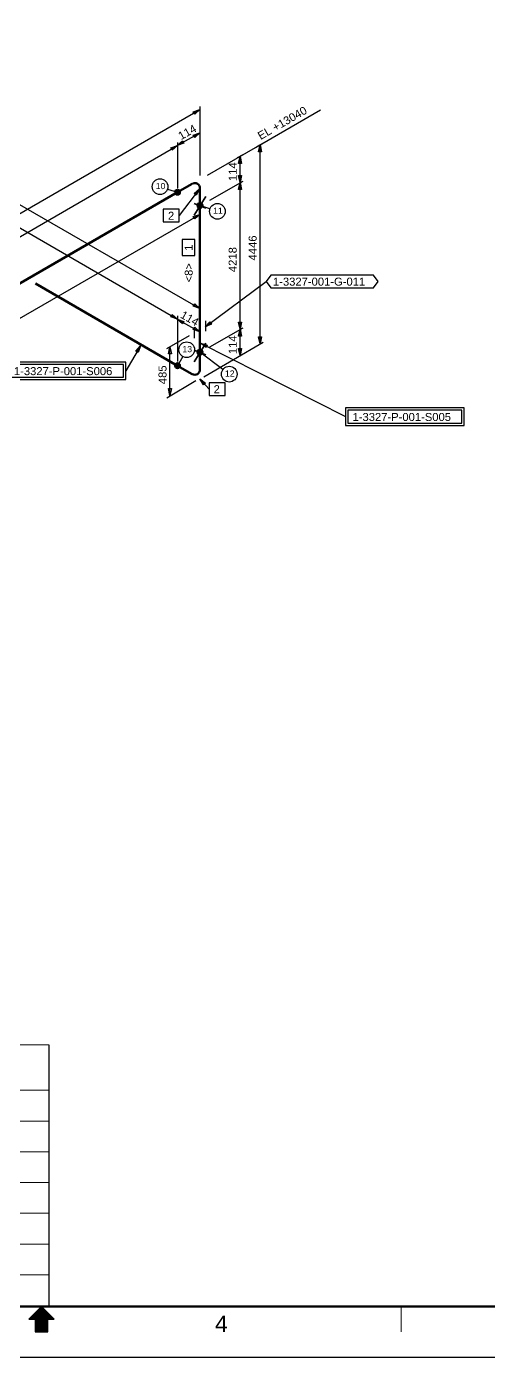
# Model space of a CAD drawing. Header units: inches. Extents: x 0 to 841, y 0 to 594.
# Drawn here: x 426.9 to 554, y 0 to 365.8 of the extents above; entities that cross this region are included whole.
import ezdxf
from ezdxf.enums import TextEntityAlignment as Align

# ---------------------------------------------------------------- set-up
doc = ezdxf.new("R2010")
doc.units = ezdxf.units.IN
doc.header["$MEASUREMENT"] = 0
for name, color, linetype in [('AD1', 7, 'Continuous'), ('AD2', 7, 'Continuous'), ('BG 0', 7, 'Continuous'), ('BG BG BG BG BG 2', 7, 'Continuous'), ('BG Border', 7, 'Continuous'), ('DIMLINES', 7, 'Continuous'), ('DIMTEXT', 7, 'Continuous'), ('ISOTEXT', 7, 'Continuous'), ('NOZZLES', 7, 'Continuous'), ('PIPE', 7, 'Continuous'), ('WELDS', 7, 'Continuous')]:
    doc.layers.add(name, color=color, linetype=linetype)
doc.styles.add('Arial', font='arial.ttf')

msp = doc.modelspace()

# ---------------------------------------------------------------- linework, layer by layer
at = {"layer": 'AD1', "color": 4, "linetype": 'Continuous', "lineweight": 30}
for p, q in [((468.36, 333.08), (469.8, 334.36)), ((470.2, 333.72), (468.36, 333.08)), ((485.64, 322.92), (485.24, 324.84)), ((486.04, 324.84), (485.64, 322.92)), ((468.36, 285.4), (470.2, 284.76)), ((469.8, 284.12), (468.36, 285.4)), ((485.64, 282.6), (485.24, 284.52)), ((486.04, 284.52), (485.64, 282.6)), ((491.16, 278.6), (490.76, 280.52)), ((491.56, 280.52), (491.16, 278.6)), ((485.64, 275.4), (485.24, 277.32)), ((486.04, 277.32), (485.64, 275.4)), ((466.36, 264.36), (465.96, 266.28)), ((466.76, 266.28), (466.36, 264.36))]:
    msp.add_line(p, q, dxfattribs=at)
at = {"layer": 'AD2', "color": 4, "linetype": 'Continuous', "lineweight": 30}
for p, q in [((472.76, 342.36), (474.6, 343)), ((474.6, 343), (473.16, 341.72)), ((472.76, 335.96), (474.6, 336.6)), ((474.6, 336.6), (473.16, 335.32)), ((466.6, 332.44), (468.44, 333.08)), ((468.44, 333.08), (467, 331.8)), ((490.76, 331.4), (491.16, 333.32)), ((491.16, 333.32), (491.56, 331.4)), ((485.24, 328.2), (485.64, 330.12)), ((485.64, 330.12), (486.04, 328.2)), ((485.24, 321), (485.64, 322.92)), ((485.64, 322.92), (486.04, 321)), ((472.76, 313.56), (474.6, 314.2)), ((474.6, 314.2), (473.16, 312.92)), ((473.16, 289.56), (474.6, 288.28)), ((468.44, 285.4), (466.6, 286.04)), ((467, 286.68), (468.44, 285.4)), ((474.6, 288.28), (472.76, 288.92)), ((474.6, 281.88), (472.76, 282.52)), ((473.16, 283.16), (474.6, 281.88)), ((485.24, 280.68), (485.64, 282.6)), ((485.64, 282.6), (486.04, 280.68)), ((465.96, 275.88), (466.36, 277.8)), ((466.36, 277.8), (466.76, 275.88))]:
    msp.add_line(p, q, dxfattribs=at)
at = {"layer": 'BG 0', "color": 2, "linetype": 'Continuous', "lineweight": 25}
msp.add_line((432.98, 85.88), (432.98, 14), dxfattribs=at)
at = {"layer": 'BG BG BG BG BG 2', "color": 2, "linetype": 'Continuous', "lineweight": 15}
for p, q in [((432.98, 85.88), (35, 85.88)), ((432.98, 73.42), (35, 73.42)), ((432.98, 64.96), (35, 64.96)), ((432.98, 56.51), (35, 56.51)), ((432.98, 48.06), (35, 48.06)), ((432.98, 39.61), (35, 39.61)), ((432.98, 31.16), (35, 31.16)), ((432.98, 22.71), (35, 22.71))]:
    msp.add_line(p, q, dxfattribs=at)
at = {"layer": 'BG Border', "color": 3, "linetype": 'Continuous', "lineweight": 120}
msp.add_line((827, 14), (35, 14), dxfattribs=at)
at = {"layer": 'BG Border', "color": 7, "linetype": 'Continuous', "lineweight": 25}
for p, q in [((431, 14), (427.5, 10.5)), ((434.5, 10.5), (431, 14)), ((427.5, 10.5), (429.25, 10.5)), ((429.25, 10.5), (429.25, 6.98)), ((432.75, 6.98), (432.75, 10.5)), ((432.75, 10.5), (434.5, 10.5)), ((429.25, 6.98), (432.75, 6.98)), ((841, 0), (0, 0))]:
    msp.add_line(p, q, dxfattribs=at)
at = {"layer": 'BG Border', "color": 7, "linetype": 'Continuous', "lineweight": 13}
for p, q in [((428, 11), (428, 10.5)), ((428.2, 11.2), (428.2, 10.5)), ((428.4, 11.4), (428.4, 10.5)), ((428.6, 11.6), (428.6, 10.5)), ((428.8, 11.8), (428.8, 10.5)), ((429, 12), (429, 10.5)), ((429.2, 12.2), (429.2, 10.5)), ((429.4, 12.4), (429.4, 6.98)), ((429.6, 12.6), (429.6, 6.98)), ((429.8, 12.8), (429.8, 6.98)), ((430, 13), (430, 6.98)), ((430.2, 13.2), (430.2, 6.98)), ((430.4, 13.4), (430.4, 6.98)), ((430.6, 13.6), (430.6, 6.98)), ((430.8, 13.8), (430.8, 6.98)), ((431, 14), (431, 6.98)), ((431.2, 13.8), (431.2, 6.98)), ((431.4, 13.6), (431.4, 6.98)), ((431.6, 13.4), (431.6, 6.98)), ((431.8, 13.2), (431.8, 6.98)), ((432, 13), (432, 6.98)), ((432.2, 12.8), (432.2, 6.98)), ((432.4, 12.6), (432.4, 6.98)), ((432.6, 12.4), (432.6, 6.98)), ((432.8, 12.2), (432.8, 10.5)), ((433, 12), (433, 10.5)), ((433.2, 11.8), (433.2, 10.5)), ((433.4, 11.6), (433.4, 10.5)), ((433.6, 11.4), (433.6, 10.5)), ((433.8, 11.2), (433.8, 10.5)), ((434, 11), (434, 10.5)), ((530, 14), (530, 6.98)), ((427.6, 10.6), (427.6, 10.5)), ((427.8, 10.8), (427.8, 10.5)), ((434.2, 10.8), (434.2, 10.5)), ((434.4, 10.6), (434.4, 10.5))]:
    msp.add_line(p, q, dxfattribs=at)
at = {"layer": 'BG Border', "color": 3, "linetype": 'Continuous', "lineweight": 120}
msp.add_lwpolyline([(827, 580), (35, 580), (35, 14), (827, 14)], close=True, dxfattribs=at)
at = {"layer": 'DIMLINES', "color": 7, "linetype": 'Continuous', "lineweight": 30}
for p, q in [((474.6, 343.88), (474.6, 324.92)), ((473.16, 341.72), (472.76, 342.36)), ((489.88, 332.6), (507.8, 342.92)), ((468.44, 333.96), (468.44, 321.4)), ((469.8, 334.36), (470.2, 333.72)), ((473.16, 335.32), (472.76, 335.96)), ((491.96, 333.72), (490.36, 332.84)), ((467, 331.8), (466.6, 332.44)), ((476.68, 325), (489.88, 332.6)), ((486.44, 330.6), (484.84, 329.72)), ((491.56, 331.4), (490.76, 331.4)), ((486.04, 328.2), (485.24, 328.2)), ((486.36, 323.24), (477.24, 318.04)), ((485.24, 324.84), (486.04, 324.84)), ((486.04, 321), (485.24, 321)), ((474.6, 313.24), (474.6, 315.16)), ((473.16, 312.92), (472.76, 313.56)), ((472.76, 288.92), (473.16, 289.56)), ((474.6, 289.24), (474.6, 287.32)), ((466.6, 286.04), (467, 286.68)), ((468.44, 286.28), (468.44, 273.72)), ((470.2, 284.76), (469.8, 284.12)), ((472.76, 282.52), (473.16, 283.16)), ((474.6, 282.84), (474.6, 280.92)), ((486.36, 282.92), (477.24, 277.72)), ((485.24, 284.52), (486.04, 284.52)), ((465.48, 277.32), (471.72, 280.92)), ((491.96, 279), (475.64, 269.48)), ((486.04, 280.68), (485.24, 280.68)), ((490.76, 280.52), (491.56, 280.52)), ((466.76, 275.88), (465.96, 275.88)), ((485.24, 277.32), (486.04, 277.32)), ((465.48, 263.8), (473.48, 268.52)), ((465.96, 266.28), (466.76, 266.28))]:
    msp.add_line(p, q, dxfattribs=at)
at = {"layer": 'DL', "color": 4, "linetype": 'Continuous', "lineweight": 30}
for p, q in [((365.64, 351.08), (474.6, 288.28)), ((305.4, 245.48), (474.6, 343)), ((371.8, 341.16), (468.44, 285.4)), ((468.36, 333.08), (474.6, 336.6)), ((311.56, 242.6), (468.44, 333.08)), ((491.16, 278.6), (491.16, 333.32)), ((485.64, 322.92), (485.64, 330.12)), ((485.64, 282.6), (485.64, 322.92)), ((377.56, 258.28), (474.6, 314.2)), ((468.36, 285.4), (474.6, 281.88)), ((485.64, 275.4), (485.64, 282.6)), ((466.36, 264.36), (466.36, 277.8))]:
    msp.add_line(p, q, dxfattribs=at)
at = {"layer": 'ELBO', "color": 3, "linetype": 'Continuous', "lineweight": 50}
for centre, start, end in [((473.21, 321.4), 0, 119.981), ((473.19, 271.5), 240.018, 0)]:
    msp.add_arc(centre, 1.39, start, end, dxfattribs=at)
at = {"layer": 'ISOTEXT', "color": 7, "linetype": 'Continuous', "lineweight": 30}
for p, q in [((473.24, 307.32), (469.72, 307.32)), ((469.72, 307.32), (469.72, 302.92)), ((473.24, 302.92), (473.24, 307.32)), ((469.72, 302.92), (473.24, 302.92)), ((494.12, 297.48), (492.84, 295.72)), ((522.36, 297.48), (494.12, 297.48)), ((523.64, 295.72), (522.36, 297.48)), ((476.04, 283.24), (492.84, 295.72)), ((492.84, 295.72), (494.12, 293.96)), ((494.12, 293.96), (522.36, 293.96)), ((522.36, 293.96), (523.64, 295.72)), ((476.04, 283.24), (477.32, 284.68)), ((477.8, 284.04), (476.04, 283.24)), ((477.32, 284.68), (477.8, 284.04)), ((458.2, 278.04), (454.2, 271.16)), ((456.92, 276.6), (458.2, 278.04)), ((458.2, 278.04), (457.56, 276.2)), ((474.76, 278.76), (514.68, 258.6)), ((474.76, 278.76), (476.6, 278.2)), ((476.28, 277.56), (474.76, 278.76)), ((476.6, 278.2), (476.28, 277.56)), ((457.56, 276.2), (456.92, 276.6)), ((454.2, 273.56), (421.56, 273.56)), ((453.56, 272.92), (422.2, 272.92)), ((453.56, 269.4), (453.56, 272.92)), ((454.2, 268.76), (454.2, 273.56)), ((421.56, 268.76), (454.2, 268.76)), ((422.2, 269.4), (453.56, 269.4)), ((547.32, 261), (514.68, 261)), ((514.68, 261), (514.68, 256.2)), ((546.68, 260.36), (515.32, 260.36)), ((515.32, 260.36), (515.32, 256.84)), ((546.68, 256.84), (546.68, 260.36)), ((547.32, 256.2), (547.32, 261)), ((514.68, 256.2), (547.32, 256.2)), ((515.32, 256.84), (546.68, 256.84))]:
    msp.add_line(p, q, dxfattribs=at)
at = {"layer": 'ITEMPOS', "color": 4, "linetype": 'Continuous', "lineweight": 30}
for p, q in [((474.44, 321.24), (468.84, 313.88)), ((473, 319.96), (474.44, 321.24)), ((473.56, 319.48), (473, 319.96)), ((474.44, 321.24), (473.56, 319.48)), ((474.6, 269), (477.11, 266.15)), ((474.6, 269), (476.12, 267.8)), ((475.56, 267.32), (474.6, 269)), ((476.12, 267.8), (475.56, 267.32))]:
    msp.add_line(p, q, dxfattribs=at)
at = {"layer": 'ITEMPOS', "color": 2, "linetype": 'Continuous', "lineweight": 30}
for p, q in [((468.92, 315.64), (464.52, 315.64)), ((464.52, 315.64), (464.52, 312.12)), ((468.92, 312.12), (468.92, 315.64)), ((464.52, 312.12), (468.92, 312.12)), ((481.52, 267.91), (477.12, 267.91)), ((477.12, 267.91), (477.12, 264.39)), ((481.52, 264.39), (481.52, 267.91)), ((477.12, 264.39), (481.52, 264.39))]:
    msp.add_line(p, q, dxfattribs=at)
at = {"layer": 'NOZZLES', "color": 7, "linetype": 'Continuous', "lineweight": 25}
for p, q in [((473, 283), (473, 280.2)), ((476.2, 282.1), (476.2, 284.9))]:
    msp.add_line(p, q, dxfattribs=at)
at = {"layer": 'NOZZLES', "color": 7, "linetype": 'Continuous', "lineweight": 35}
for centre in [(468.44, 320.28), (474.6, 316.6), (474.6, 276.28), (468.44, 272.6)]:
    msp.add_circle(centre, 0.76, dxfattribs=at)
at = {"layer": 'PIPE', "color": 3, "linetype": 'Continuous', "lineweight": 50}
for p, q in [((472.5, 322.6), (468.4, 320.3)), ((468.4, 320.3), (377.6, 267.9)), ((474.6, 316.6), (474.6, 321.4)), ((474.6, 282.5), (474.6, 316.6)), ((429.3, 295.2), (468.4, 272.6)), ((474.6, 276.3), (474.6, 282.5)), ((474.6, 271.5), (474.6, 276.3)), ((468.4, 272.6), (472.5, 270.3))]:
    msp.add_line(p, q, dxfattribs=at)
at = {"layer": 'WDC', "color": 4, "linetype": 'Continuous', "lineweight": 30}
for centre in [(463.62, 321.81), (479.41, 315.02)]:
    msp.add_circle(centre, 2.16, dxfattribs=at)
at = {"layer": 'WDC', "color": 1, "linetype": 'Continuous', "lineweight": 30}
for centre in [(470.96, 276.99), (482.67, 270.27)]:
    msp.add_circle(centre, 2.16, dxfattribs=at)
at = {"layer": 'WELDS', "color": 7, "linetype": 'Continuous', "lineweight": 35}
for p, q in [((473, 314), (476.2, 319.1)), ((476.2, 315.9), (473, 317.2)), ((473, 273.7), (476.2, 278.8)), ((476.2, 275.6), (473, 276.9))]:
    msp.add_line(p, q, dxfattribs=at)
at = {"layer": 'WELDS', "color": 6, "linetype": 'Continuous', "lineweight": 35}
for centre in [(468.44, 320.28), (474.6, 316.6), (474.6, 276.28), (468.44, 272.6)]:
    msp.add_circle(centre, 0.76, dxfattribs=at)
at = {"layer": 'WELDS', "color": 6}
for centre, radius in [((468.44, 320.28), 0.56), ((468.44, 320.28), 0.36), ((468.44, 320.28), 0.36), ((468.44, 320.28), 0.16), ((468.44, 320.28), 0.16), ((474.6, 316.6), 0.56), ((474.6, 316.6), 0.36), ((474.6, 316.6), 0.36), ((474.6, 316.6), 0.16), ((474.6, 316.6), 0.16), ((474.6, 276.28), 0.56), ((474.6, 276.28), 0.36), ((474.6, 276.28), 0.36), ((474.6, 276.28), 0.16), ((474.6, 276.28), 0.16), ((468.44, 272.6), 0.56), ((468.44, 272.6), 0.36), ((468.44, 272.6), 0.36), ((468.44, 272.6), 0.16), ((468.44, 272.6), 0.16)]:
    msp.add_circle(centre, radius, dxfattribs=at)
at = {"layer": 'WL', "color": 7}
for p, q in [((465.67, 321.15), (468.44, 320.28)), ((477.35, 315.69), (474.6, 316.6))]:
    msp.add_line(p, q, dxfattribs=at)
at = {"layer": 'WL', "color": 4}
msp.add_line((480.94, 271.56), (474.6, 276.28), dxfattribs=at)
at = {"layer": 'WL1', "color": 7}
msp.add_line((469.88, 275.11), (468.44, 272.6), dxfattribs=at)

# ---------------------------------------------------------------- texts
at = {"layer": 'BG Border', "color": 3, "style": 'Arial', "width": 1.008516}
msp.add_text('4', height=4.5, dxfattribs=at).set_placement((480.5, 11.48), align=Align.TOP_CENTER)
at = {"layer": 'CP', "color": 4, "style": 'Arial', "width": 1.008516}
for rotation, p in [(29.4275, (469.39, 334.57)), (90, (484.74, 323.34)), (330.5725, (468.99, 285.91)), (90, (484.74, 275.74))]:
    msp.add_text('114', height=2.2, rotation=rotation, dxfattribs=at).set_placement(p)
at = {"layer": 'DIMTEXT', "color": 2, "style": 'Arial', "width": 1.008516}
for s, p in [('4446', (490.2, 301.5)), ('4218', (484.7, 298.3)), ('485', (465.4, 267.5))]:
    msp.add_text(s, height=2.2, rotation=90, dxfattribs=at).set_placement(p)
at = {"layer": 'ISOTEXT', "color": 2, "style": 'Arial'}
for s, rotation, width, p in [('EL +13040', 30, 1.005315, (491.3, 334.6)), ('1', 90, 1.008516, (472.6, 304.2)), ('<8>', 90, 0.993892, (472.6, 295.5))]:
    msp.add_text(s, height=2.2, rotation=rotation, dxfattribs=dict(at, width=width)).set_placement(p)
for s, width, p in [('1-3327-001-G-011', 1.003461, (494.7, 294.6)), ('1-3327-P-001-S006', 1.003781, (423.4, 270)), ('1-3327-P-001-S005', 1.003781, (516.6, 257.4))]:
    msp.add_text(s, height=2.2, dxfattribs=dict(at, width=width)).set_placement(p)
at = {"layer": 'ITEMPOS', "color": 2, "style": 'Arial', "width": 1.008516}
for p in [(465.8, 312.7), (478.36, 265.03)]:
    msp.add_text('2', height=2.2, dxfattribs=at).set_placement(p)
at = {"layer": 'WDT', "color": 2, "style": 'Arial', "width": 1.008516}
for s, p in [('10', (462.43, 321.13)), ('11', (478.22, 314.34)), ('13', (469.77, 276.31)), ('12', (481.48, 269.59))]:
    msp.add_text(s, height=1.7, dxfattribs=at).set_placement(p)

doc.saveas('drawing.dxf')
